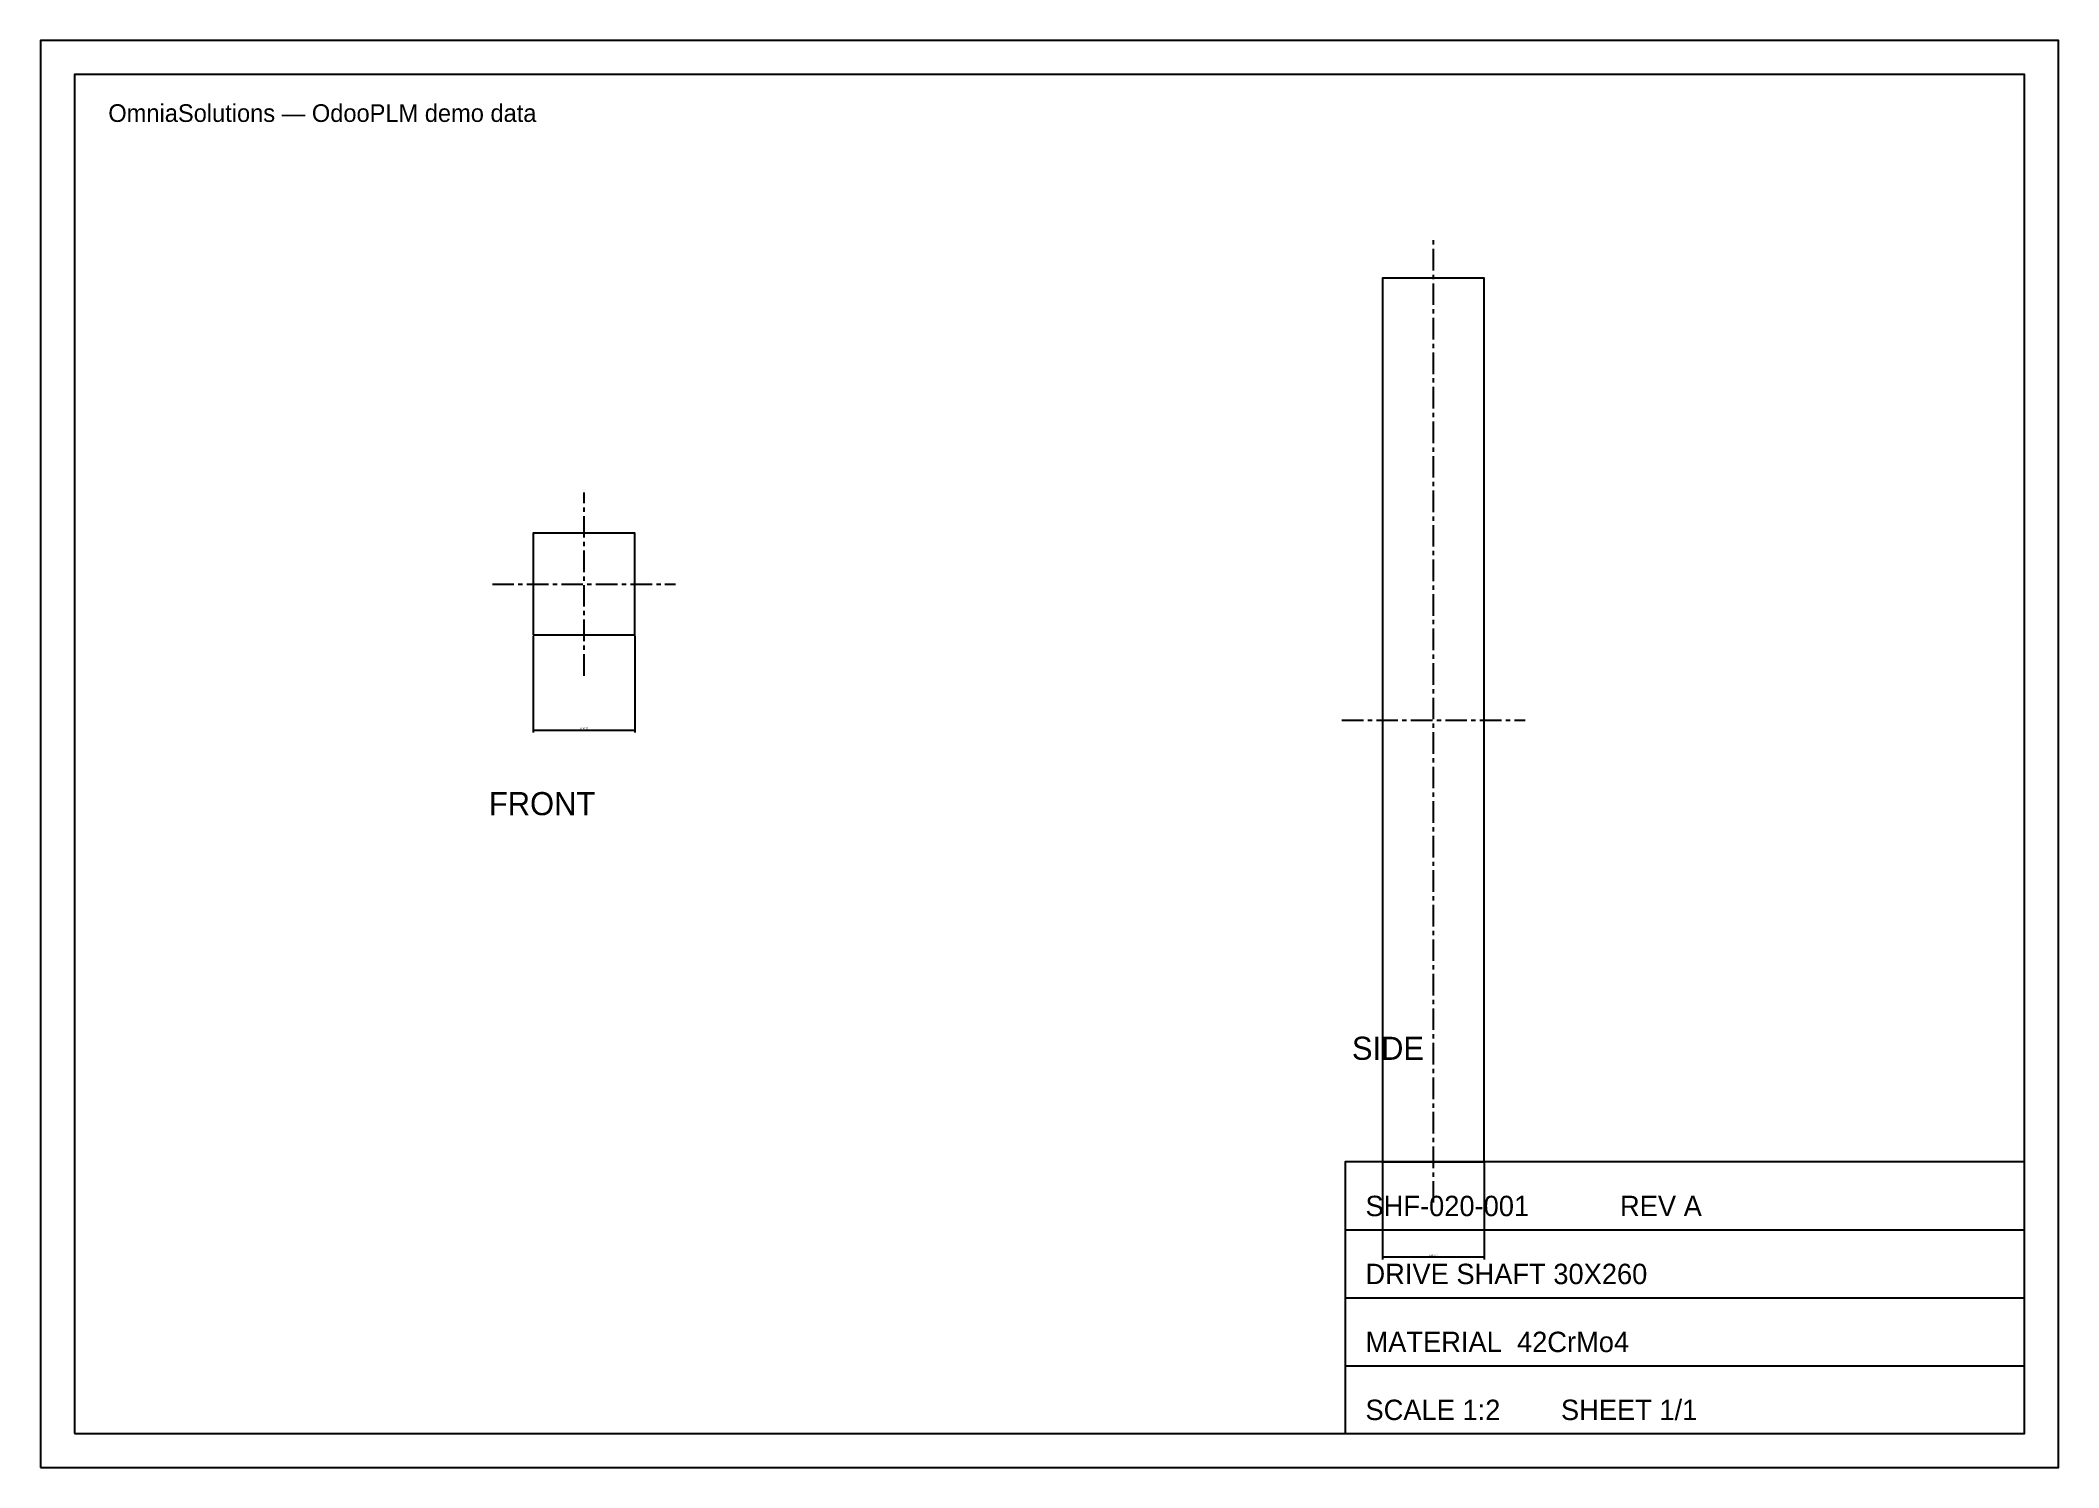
# Model space of a CAD drawing. Header units: metres. Extents: x 0 to 297, y 0 to 210.
import ezdxf

# ---------------------------------------------------------------- set-up
doc = ezdxf.new("R2010")
doc.units = ezdxf.units.M
doc.linetypes.add('CENTER', pattern=[5.08, 3.175, -0.635, 0.635, -0.635])
doc.styles.add('OpenSansCondensed-Light', font='OpenSansCondensed-Light.ttf')
doc.dimstyles.new('EZDXF', dxfattribs={"dimtxt": 0.25, "dimasz": 0.175, "dimexe": 0.375, "dimexo": 0.125, "dimgap": 0.1, "dimtad": 1, "dimlfac": 100, "dimzin": 12, "dimdsep": 46, "dimtxsty": 'OpenSansCondensed-Light', "dimblk": 'ARCHTICK', "dimcen": 2.5, "dimazin": 3, "dimtfac": 0.5, "dimtmove": 2, "dimatfit": 3})

# ---------------------------------------------------------------- blocks, each defined once
blk = doc.blocks.new('_ARCHTICK')
at = {"color": 0, "linetype": 'BYBLOCK', "const_width": 0.15}
blk.add_lwpolyline([(-0.5, -0.5), (0.5, 0.5)], dxfattribs=at)

msp = doc.modelspace()

# ---------------------------------------------------------------- linework, layer by layer
at = {"linetype": 'CENTER'}
for p, q in [((205, 38.99117), (205, 181.00883)), ((80, 116.5185), (80, 143.4815)), ((66.51617, 130), (93.48383, 130)), ((191.51617, 110), (218.48383, 110))]:
    msp.add_line(p, q, dxfattribs=at)
for p, q in [((192, 35), (292, 35)), ((192, 25), (292, 25)), ((192, 15), (292, 15))]:
    msp.add_line(p, q)
for points in [[(0, 0), (297, 0), (297, 210), (0, 210)], [(5, 5), (292, 5), (292, 205), (5, 205)], [(197.51617, 44.99117), (212.48383, 44.99117), (212.48383, 175.00883), (197.51617, 175.00883)], [(72.51617, 122.5185), (87.48383, 122.5185), (87.48383, 137.4815), (72.51617, 137.4815)], [(192, 5), (292, 5), (292, 45), (192, 45)]]:
    msp.add_lwpolyline(points, close=True)

# ---------------------------------------------------------------- texts
for s, height, p in [('OmniaSolutions — OdooPLM demo data', 2.6, (10, 198)), ('FRONT', 3.4, (66, 96)), ('SIDE', 3.4, (193, 60)), ('SHF-020-001            REV A', 3, (195, 37)), ('DRIVE SHAFT 30X260', 3, (195, 27)), ('MATERIAL  42CrMo4', 3, (195, 17)), ('SCALE 1:2        SHEET 1/1', 3, (195, 7))]:
    msp.add_text(s, height=height).set_placement(p)

# ---------------------------------------------------------------- dimensions: what is measured, and where the dimension line sits
for base, p1, p2 in [((72.51617, 108.5185), (72.51617, 122.5185), (87.48383, 122.5185)), ((197.51617, 30.99117), (197.51617, 44.99117), (212.48383, 44.99117))]:
    msp.add_linear_dim(base=base, p1=p1, p2=p2, dimstyle='EZDXF').render()

doc.saveas('drawing.dxf')
